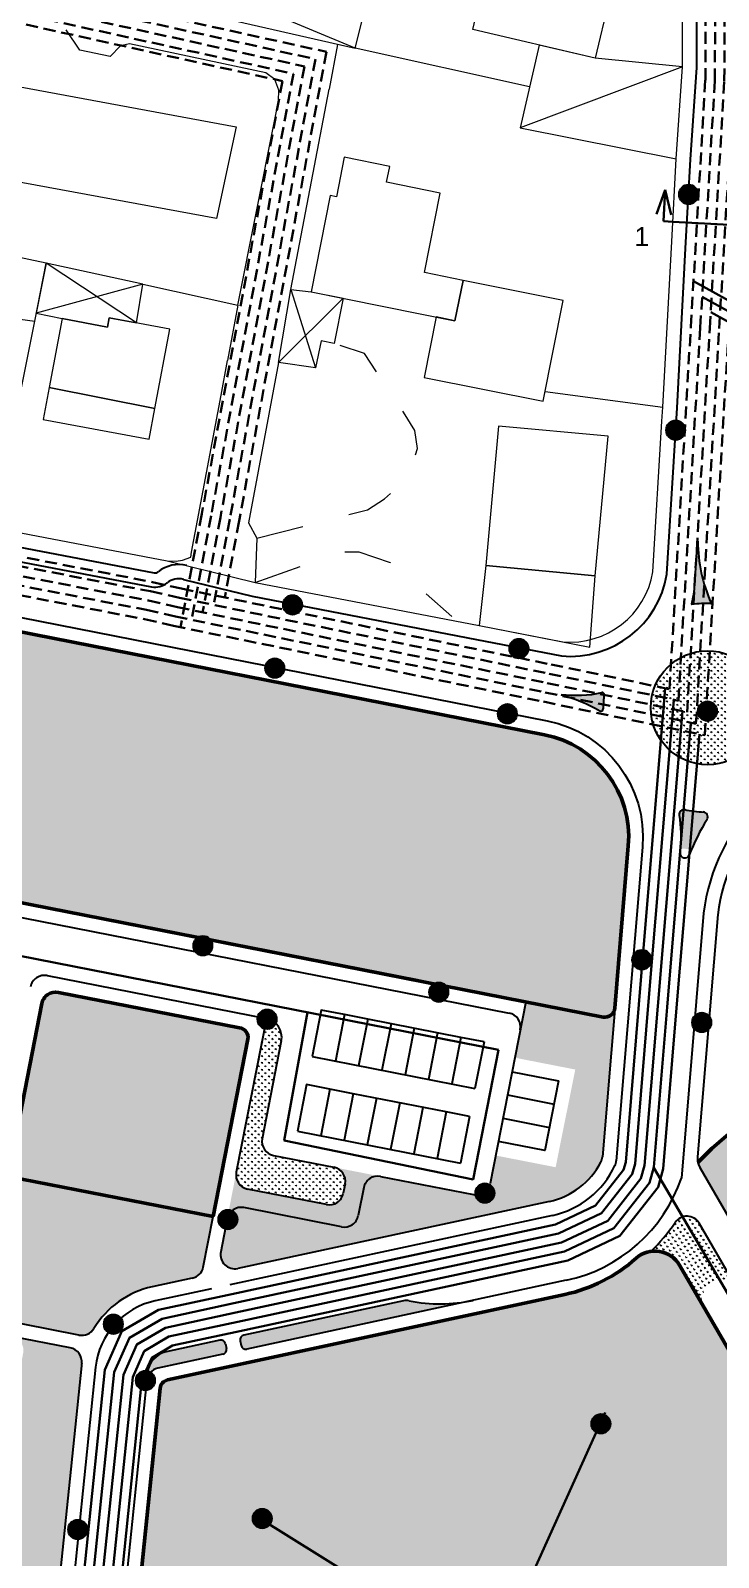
# Model space of a CAD drawing. Header units: millimetres. Extents: x 366 to 1555, y 702 to 1543.
# Drawn here: x 968.1 to 1040.7, y 910.6 to 1071.5 of the extents above; entities that cross this region are included whole.
import ezdxf

# ---------------------------------------------------------------- set-up
doc = ezdxf.new("R2010")
doc.units = ezdxf.units.MM
doc.linetypes.add('TRATTEGGIATA', pattern=[19.05, 12.7, -6.35])
for name, color, linetype, lineweight in [('1_BASE', 7, 'Continuous', 0), ('1_CARTIGLIO', 7, 'Continuous', 9), ('4_CONSERVARE', 1, 'Continuous', 0), ('4L - Lotti', 7, 'Continuous', 50), ('6_ACQUEDOTTO', 152, 'Continuous', 30), ('6_FOGNATURA', 1, 'Continuous', 30), ('6_GAS', 210, 'Continuous', 30), ('6_ILLUMINAZIONE', 2, 'Continuous', 30), ('6_LOTTO RETINO', 254, 'Continuous', 30), ('6_RETE ELETTRICA', 2, 'Continuous', 30), ('6_TELEFONO', 94, 'Continuous', 30)]:
    doc.layers.add(name, color=color, linetype=linetype, lineweight=lineweight)
for name, color, linetype in [('4_zona 30', 252, 'Continuous'), ('4L - Parcheggi', 4, 'Continuous'), ('4L - Parco', 3, 'Continuous'), ('4L - Strade', 10, 'Continuous'), ('4L_VIALETTI PEDONALI', 253, 'Continuous')]:
    doc.layers.add(name, color=color, linetype=linetype)
doc.styles.get("Standard").update_dxf_attribs({"font": 'arial.ttf'})
pattern_1 = [(90, (359.98, 494.63515), (-0.35921024, 0.35921024), [0.09525, -0.6231705]), (45, (359.98, 494.63515), (-0.35921024, 0.35921024), [0.09525, -0.41275]), (135, (359.98, 494.63515), (-0.35921024, -0.35921024), [0.09525, -0.41275])]

msp = doc.modelspace()

# ---------------------------------------------------------------- hatches: boundary and pattern name
at = {"layer": '4_zona 30', "transparency": 33554559}
h = msp.add_hatch(color=31, dxfattribs=at)
h.dxf.hatch_style = 1
h.paths.add_polyline_path([(1038.48195, 952.21021, 0.076318101), (1038.70347, 951.64506), (1045.04328, 940.72241, 0.288095037), (1046.92708, 939.73234), (1055.47432, 933.4056), (1056.69082, 922.91069, 0.288095037), (1056.61615, 920.78387), (1063.25251, 909.35028, 1.360796982)])
at = {"layer": '4L - Parco', "transparency": 33554483}
h = msp.add_hatch(dxfattribs=at)
h.set_pattern_fill('GRASS', color=256, scale=0.02)
h.set_pattern_definition([(90, (-1506.0879, -1456.3184), (-0.359210245, 0.359210245), [0.09525, -0.62317049]), (45, (-1506.0879, -1456.3184), (-0.359210245, 0.359210245), [0.09525, -0.41275]), (135, (-1506.0879, -1456.3184), (-0.359210245, -0.359210245), [0.09525, -0.41275])])
h.paths.add_polyline_path([(1039.12973, 989.14492, -0.047653055), (1037.05523, 989.41484, 0.459550058), (1036.51984, 988.83089, -0.053760804), (1036.64063, 985.29497), (1037.81942, 985.24608, -0.037714769), (1039.4457, 988.37428, 0.493647753)])
h.paths.add_polyline_path([(1028.59191, 1001.51618, 0.518103835), (1028.35067, 1001.73659, -0.086501892), (1024.06169, 1001.55137, 0.940372923), (1024.05412, 1001.51217, -0.071554074), (1028.12773, 999.81307, 0.585469187), (1028.50583, 1000.03021, -0.033867431)])
h.paths.add_polyline_path([(1038.46771, 1017.69557, 0.965790346), (1038.42775, 1017.69662), (1038.15153, 1013.18326, -0.043454688), (1037.83178, 1011.03832, 0.532199164), (1037.85424, 1011.0139, -0.045725508), (1039.85843, 1011.13284, 0.552602655), (1039.87737, 1011.16092, -0.102348316)])
h = msp.add_hatch(dxfattribs=at)
h.set_pattern_fill('GRASS', color=256, scale=0.02)
h.paths.add_polyline_path([(1033.50529, 1000.13851, 1), (1045.50529, 1000.13851, 1)])
h = msp.add_hatch(dxfattribs=at)
h.set_pattern_fill('GRASS', color=256, scale=0.02)
h.set_pattern_definition(pattern_1)
h.paths.add_polyline_path([(1025.54948, 962.01767), (1023.48438, 951.72365), (1017.10746, 952.97125), (1016.59458, 950.07337, -0.424935195), (1014.82471, 948.83578), (1005.01227, 950.75757, 0.414257816), (1003.25189, 949.57362), (1002.67542, 946.62787, -0.41434868), (1000.91458, 945.444), (990.61233, 947.46505, 0.41434868), (988.8515, 946.28118), (988.17183, 942.80808, 0.538470839), (989.95915, 941.0535), (1022.82166, 948.11784, 0.223829669), (1028.24274, 952.25735, 0.099082284), (1028.40585, 952.82302), (1029.71296, 968.47154, -0.446924705), (1028.4955, 967.55178), (1020.33223, 969.15214), (1019.17902, 963.264)])
h = msp.add_hatch(dxfattribs=at)
h.set_pattern_fill('GRASS', color=256, scale=0.02)
h.set_pattern_definition(pattern_1)
h.paths.add_polyline_path([(999.3361, 947.79178, 0.41434868), (1001.09693, 948.97565), (1001.28927, 949.95847, 0.41416931), (1000.10549, 951.71858), (993.72624, 952.96797, -0.41416931), (992.54246, 954.72809), (994.55932, 965.03414, 0.414213562), (992.98065, 967.38102), (989.81176, 951.18811, 0.414078458), (990.99508, 949.42808)])
h = msp.add_hatch(dxfattribs=at)
h.set_pattern_fill('GRASS', color=256, scale=0.02)
h.set_pattern_definition(pattern_1)
h.paths.add_polyline_path([(965.7446, 950.75656), (965.74459, 950.75653), (963.16187, 937.53673, 0.414116076), (964.34593, 935.77704), (973.22887, 934.03853, 0.315104428), (974.80118, 934.73549, -0.206880076), (980.93794, 939.11424), (985.17242, 940.02452, 0.299992141), (986.32925, 941.20294), (987.37065, 946.52443)])
h = msp.add_hatch(dxfattribs=at)
h.set_pattern_fill('GRASS', color=256, scale=0.02, angle=169)
h.set_pattern_definition([(259, (359.98, 494.63515), (0.28407, -0.42115109), [0.09525, -0.6231705]), (214, (359.98, 494.63515), (0.28407, -0.4211511), [0.09525, -0.41275]), (304, (359.98, 494.63515), (0.4211511, 0.28407), [0.09525, -0.41275])])
h.paths.add_polyline_path([(1038.62027, 945.81225, 0.554047833), (1036.07815, 945.89617, -0.055512887), (1033.50258, 942.85579, -0.309075), (1036.55783, 941.39735), (1038.98918, 937.20844, -0.779745918), (1042.44867, 939.21642)])
h = msp.add_hatch(dxfattribs=at)
h.set_pattern_fill('GRASS', color=256, scale=0.02)
h.set_pattern_definition(pattern_1)
h.paths.add_polyline_path([(1036.55783, 941.39735, 0.474752843), (1031.96687, 942.1307, -0.129809224), (1024.45471, 938.31554), (982.57099, 929.31194, 0.324919696), (981.7864, 928.43651), (976.43741, 876.39075, 0.324919696), (977.02754, 875.37403), (998.05021, 866.07213), (1016.7954, 899.50138), (1062.4891, 895.87979, 0.098934433), (1061.79334, 897.91987)])
h.paths.add_polyline_path([(1061.13232, 891.48811, 0.218947047), (1062.4891, 895.87979), (1016.7954, 899.50138), (998.05021, 866.07213), (1026.2448, 853.59687, 0.324919696), (1027.39412, 853.84394)])
h = msp.add_hatch(dxfattribs=at)
h.set_pattern_fill('GRASS', color=256, scale=0.02)
h.set_pattern_definition(pattern_1)
h.paths.add_polyline_path([(982.4091, 932.27058, 0.324919696), (980.44761, 930.08201), (980.36065, 929.23582, -0.324919696), (981.53754, 930.54896), (988.3981, 932.02375, 0.413326399), (988.78216, 932.61618), (988.67856, 933.10534, 0.415101282), (988.08433, 933.49057)])
h.paths.add_polyline_path([(1014.7762, 937.69416, -0.103147962), (1008.04023, 937.65256, 0.103147962), (1007.42787, 937.64878), (990.6049, 934.03241, 0.413326399), (990.22084, 933.43997), (990.32444, 932.95082, 0.415101282), (990.91867, 932.56559)])
h = msp.add_hatch(dxfattribs=at)
h.set_pattern_fill('GRASS', color=256, scale=0.02)
h.set_pattern_definition(pattern_1)
h.paths.add_polyline_path([(959.34809, 891.31752, -0.391503995), (958.24717, 890.50913), (967.50599, 888.67113, 0.441886961), (969.2902, 889.98907), (973.48429, 930.79766, -0.006100098), (973.5108, 931.02794, 0.394880544), (972.31095, 932.68972), (966.15786, 933.89396, -0.414251211), (967.34179, 932.1336)])
at = {"layer": '4L_VIALETTI PEDONALI', "transparency": 33554508}
h = msp.add_hatch(color=256, dxfattribs=at)
h.dxf.hatch_style = 1
h.paths.add_polyline_path([(1003.25189, 949.57362, -0.414257816), (1005.01227, 950.75757), (1000.10549, 951.71858, -0.41416931), (1001.28927, 949.95847), (1001.09693, 948.97565, -0.41434868), (999.3361, 947.79178), (990.99508, 949.42808, -0.414078458), (989.81176, 951.18811), (988.8515, 946.28118, -0.41434868), (990.61233, 947.46505), (1000.91458, 945.444, 0.41434868), (1002.67542, 946.62787)])
at = {"layer": '6_ILLUMINAZIONE', "transparency": 33554687}
h = msp.add_hatch(color=256, dxfattribs=at)
h.dxf.hatch_style = 1
h.paths.add_polyline_path([(1038.50185, 1054.22934, 1), (1036.50185, 1054.22934, 1)])
h = msp.add_hatch(color=256, dxfattribs=at)
h.dxf.hatch_style = 1
h.paths.add_polyline_path([(1037.13742, 1029.38409, 1), (1035.13742, 1029.38409, 1)])
h = msp.add_hatch(color=256, dxfattribs=at)
h.dxf.hatch_style = 1
h.paths.add_polyline_path([(996.74862, 1010.9761, 1), (994.74862, 1010.9761, 1)])
h = msp.add_hatch(color=256, dxfattribs=at)
h.dxf.hatch_style = 1
h.paths.add_polyline_path([(1020.61136, 1006.37113, 1), (1018.61136, 1006.37113, 1)])
h = msp.add_hatch(color=256, dxfattribs=at)
h.dxf.hatch_style = 1
h.paths.add_polyline_path([(994.87197, 1004.31092, 1), (992.87197, 1004.31092, 1)])
h = msp.add_hatch(color=256, dxfattribs=at)
h.dxf.hatch_style = 1
h.paths.add_polyline_path([(1040.48063, 999.78019, 1), (1038.48063, 999.78019, 1)])
h = msp.add_hatch(color=256, dxfattribs=at)
h.dxf.hatch_style = 1
h.paths.add_polyline_path([(1019.39193, 999.50533, 1), (1017.39193, 999.50533, 1)])
h = msp.add_hatch(color=256, dxfattribs=at)
h.dxf.hatch_style = 1
h.paths.add_polyline_path([(987.28357, 975.06333, 1), (985.28357, 975.06333, 1)])
h = msp.add_hatch(color=256, dxfattribs=at)
h.dxf.hatch_style = 1
h.paths.add_polyline_path([(1033.56793, 973.58888, 1), (1031.56793, 973.58888, 1)])
h = msp.add_hatch(color=256, dxfattribs=at)
h.dxf.hatch_style = 1
h.paths.add_polyline_path([(1012.15899, 970.16807, 1), (1010.15899, 970.16807, 1)])
h = msp.add_hatch(color=256, dxfattribs=at)
h.dxf.hatch_style = 1
h.paths.add_polyline_path([(994.05513, 967.31328, 1), (992.05513, 967.31328, 1)])
h = msp.add_hatch(color=256, dxfattribs=at)
h.dxf.hatch_style = 1
h.paths.add_polyline_path([(1039.88328, 966.97612, 1), (1037.88328, 966.97612, 1)])
h = msp.add_hatch(color=256, dxfattribs=at)
h.dxf.hatch_style = 1
h.paths.add_polyline_path([(1017.02386, 948.99546, 1), (1015.02386, 948.99546, 1)])
h = msp.add_hatch(color=256, dxfattribs=at)
h.dxf.hatch_style = 1
h.paths.add_polyline_path([(989.92532, 946.21358, 1), (987.92532, 946.21358, 1)])
h = msp.add_hatch(color=256, dxfattribs=at)
h.dxf.hatch_style = 1
h.paths.add_polyline_path([(977.85077, 935.18339, 1), (975.85077, 935.18339, 1)])
h = msp.add_hatch(color=256, dxfattribs=at)
h.dxf.hatch_style = 1
h.paths.add_polyline_path([(981.22733, 929.25444, 1), (979.22733, 929.25444, 1)])
h = msp.add_hatch(color=256, dxfattribs=at)
h.dxf.hatch_style = 1
h.paths.add_polyline_path([(1029.25645, 924.69053, 1), (1027.25645, 924.69053, 1)])
h = msp.add_hatch(color=256, dxfattribs=at)
h.dxf.hatch_style = 1
h.paths.add_polyline_path([(993.54485, 914.70736, 1), (991.54485, 914.70736, 1)])
h = msp.add_hatch(color=256, dxfattribs=at)
h.dxf.hatch_style = 1
h.paths.add_polyline_path([(974.0908, 913.54327, 1), (972.0908, 913.54327, 1)])
at = {"layer": '6_LOTTO RETINO', "transparency": 33554559}
h = msp.add_hatch(color=256, dxfattribs=at)
h.dxf.hatch_style = 1
h.paths.add_polyline_path([(973.825, 978.26963), (959.48848, 981.08022), (964.58631, 1007.08364, -0.414206587), (966.34683, 1008.26705), (1013.5577, 999.01279), (1022.30194, 997.29723, -0.382291035), (1031.14661, 985.58587), (1029.71294, 968.47129, -0.446850131), (1028.4955, 967.55178)])
h = msp.add_hatch(color=256, dxfattribs=at)
h.dxf.hatch_style = 1
h.paths.add_polyline_path([(991.02955, 965.22129, 0.436661965), (990.16512, 966.40648), (971.06202, 970.14755, 0.414345645), (969.30157, 968.96313), (965.7446, 950.75656), (987.37065, 946.52443)])

# ---------------------------------------------------------------- linework, layer by layer
at = {"layer": '1_BASE'}
for p, q in [((973.31439, 1069.41222), (971.86939, 1071.57322)), ((978.54939, 1070.10022), (977.61939, 1069.88122)), ((992.91639, 1067.03022), (978.54939, 1070.10022)), ((977.61939, 1069.88122), (976.50239, 1068.76422)), ((1020.72839, 1065.56522, 213.499), (1002.34639, 1069.62322, 213.499)), ((993.86139, 1066.35022), (992.91639, 1067.03022)), ((994.31439, 1065.21722), (993.86139, 1066.35022)), ((994.26039, 1064.10022), (994.31439, 1065.21722)), ((993.83039, 1061.92822), (994.26039, 1064.10022)), ((989.98639, 1042.56122), (993.83039, 1061.92822)), ((979.97139, 1044.76022), (989.98639, 1042.56122)), ((964.20539, 1019.11522), (968.55739, 1040.86522)), ((1003.32239, 1037.45922), (1000.76839, 1038.31522)), ((988.20539, 1033.06922), (988.89339, 1036.72922)), ((994.26039, 1036.52622), (991.08839, 1019.63922)), ((1004.59639, 1035.54122), (1003.32239, 1037.45922)), ((985.72839, 1019.86522), (988.20539, 1033.06922)), ((1022.37739, 1033.47122, 212.392), (1034.78339, 1031.81522, 212.392)), ((1007.42439, 1031.29522), (1007.36939, 1031.37722)), ((1008.63539, 1029.34622), (1007.42439, 1031.29522)), ((1008.92439, 1027.45922), (1008.63539, 1029.34622)), ((1008.70539, 1026.79922), (1008.92439, 1027.45922)), ((1003.64339, 1020.99022), (1005.43239, 1022.16622)), ((1005.43239, 1022.16622), (1006.06439, 1022.70522)), ((1001.67439, 1020.48722), (1003.64339, 1020.99022)), ((985.10339, 1016.52222), (985.72839, 1019.86522)), ((991.08839, 1019.63922), (991.98639, 1018.01022)), ((991.98639, 1018.01022), (996.83039, 1019.24822)), ((982.53339, 1015.63122), (983.48639, 1015.60022)), ((983.48639, 1015.60022), (984.15839, 1015.69422)), ((984.15839, 1015.69422), (985.00239, 1015.99422)), ((985.00239, 1015.99422), (985.10339, 1016.52222)), ((1001.26039, 1016.58422), (1002.73639, 1016.55722)), ((1002.73639, 1016.55722), (1006.02539, 1015.45922)), ((1006.02539, 1015.45922), (1006.07239, 1015.42022)), ((991.81439, 1013.35022), (996.53339, 1015.01022)), ((1009.83039, 1012.12722), (1012.52539, 1009.76422))]:
    msp.add_line(p, q, dxfattribs=at)
for points in [[(1014.75239, 1071.60822), (1016.25239, 1078.08022), (1017.77539, 1077.72922), (1018.44739, 1080.67022), (1026.86139, 1078.73322), (1026.07239, 1075.31522), (1029.08039, 1074.61522), (1027.66639, 1068.58022), (1014.75239, 1071.60822)], [(983.52539, 1077.49822), (982.72139, 1074.11222), (1002.34639, 1069.62722), (1003.11939, 1072.70522), (983.52539, 1077.49822)], [(1002.34639, 1069.62722), (983.52539, 1077.49822)], [(1000.47839, 1070.01822), (999.60339, 1065.33422)], [(1019.73639, 1061.24422), (1036.20539, 1057.99022), (1036.86139, 1067.65822), (1027.66639, 1068.58022), (1021.74439, 1069.96322), (1019.73639, 1061.24422)], [(976.50239, 1068.76422), (973.31439, 1069.41222)], [(1036.86139, 1067.65822), (1019.73639, 1061.24422)], [(995.57239, 1044.22522), (999.60339, 1065.33422)], [(997.72139, 1043.95522), (1012.86939, 1040.91622), (1013.72839, 1045.17022), (1009.65839, 1045.99422), (1011.32239, 1054.37322), (1005.65039, 1055.50622), (1005.98639, 1057.18222), (1001.18939, 1058.13522), (1000.36139, 1053.97922), (999.72139, 1054.10822), (997.72139, 1043.95522)], [(963.88539, 1041.51822), (968.55739, 1040.86522), (969.77539, 1046.97122), (964.96339, 1048.01022), (963.88539, 1041.51822)], [(969.77539, 1046.97122), (968.72139, 1041.70522), (971.45539, 1041.14722), (976.22139, 1040.24022), (976.40039, 1041.22122), (979.29939, 1040.68222), (979.97139, 1044.76022), (973.49439, 1046.18622), (969.77539, 1046.97122)], [(979.29939, 1040.68222), (969.77539, 1046.97122)], [(979.97139, 1044.76022), (968.72139, 1041.70522)], [(1001.06439, 1043.28322), (1000.13539, 1038.52622), (998.75239, 1038.79522), (998.17439, 1035.94022), (994.26039, 1036.52622), (995.57239, 1044.22522), (997.72139, 1043.95522), (1001.06439, 1043.28322)], [(995.57239, 1044.22522), (998.17439, 1035.94022)], [(1010.88539, 1041.31522), (1009.61939, 1034.94822), (1022.17439, 1032.44822), (1024.28339, 1043.03322), (1013.72139, 1045.17022), (1012.86939, 1040.91622), (1010.88539, 1041.31522)], [(994.26039, 1036.52622), (1001.06439, 1043.28322)], [(982.80739, 1040.02622), (976.40839, 1041.22522), (976.22839, 1040.24422), (971.45539, 1041.14722), (970.08839, 1033.86522), (981.23639, 1031.68622), (982.80739, 1040.02622)], [(989.98639, 1042.56122), (988.89339, 1036.72922)], [(980.62739, 1028.42422), (981.23639, 1031.68622), (970.08839, 1033.86522), (969.44739, 1030.52622), (980.62739, 1028.42422)], [(1016.11139, 1015.12722), (1027.65839, 1014.04922), (1029.03339, 1028.74422), (1017.47139, 1029.81922), (1016.11139, 1015.12722)], [(991.98639, 1018.01022), (991.81439, 1013.35022)], [(1016.11139, 1015.12322), (1015.42439, 1008.79122), (1027.10339, 1006.53322), (1027.65839, 1014.04922), (1016.11139, 1015.12322)]]:
    msp.add_lwpolyline(points, dxfattribs=at)
msp.add_lwpolyline([(949.90153, 1068.70771), (989.80057, 1061.36364), (987.71686, 1051.67467), (947.81782, 1059.01874)], close=True, dxfattribs=at)
at = {"layer": '4_CONSERVARE'}
for points in [[(1033.72889, 1014.46085), (1034.68939, 1030.32622), (1034.78339, 1031.81522), (1035.72839, 1049.27222), (1036.20539, 1057.99022), (1036.86139, 1067.65822), (1036.85679, 1073.27875)], [(795.86939, 1051.86522), (823.34639, 1046.82622), (829.01039, 1045.70122), (842.99439, 1043.10022), (850.51839, 1041.61222), (864.72839, 1038.85822), (875.72139, 1036.72922), (881.68939, 1035.61522), (882.94739, 1035.33022), (904.78339, 1031.10022), (909.65839, 1030.15522), (910.55739, 1029.31922), (925.07239, 1026.55722), (932.29939, 1025.18222), (955.47839, 1020.77622), (961.54939, 1019.61922), (982.53339, 1015.63122), (991.81439, 1013.35022), (1015.42439, 1008.79122), (1024.22493, 1007.08974)]]:
    msp.add_lwpolyline(points, dxfattribs=at)
msp.add_arc((1025.0161, 1015.88219), 8.82797, 264.8582089, 350.7348514, dxfattribs=at)
at = {"layer": '4_zona 30', "color": 7, "lineweight": 30}
for p, q in [((1035.02469, 1054.71489), (1034.10826, 1052.14899)), ((1034.8436, 1051.40516), (1035.02469, 1054.71489)), ((1035.02469, 1054.71489), (1035.65571, 1052.06432))]:
    msp.add_line(p, q, dxfattribs=at)
for points in [[(1034.8436, 1051.40516), (1035.8421, 1051.35053)], [(1035.8421, 1051.35053), (1045.82716, 1050.8042)]]:
    msp.add_lwpolyline(points, dxfattribs=at)
at = {"layer": '4L - Lotti'}
for p, q in [((1013.5577, 999.01279), (966.34683, 1008.26705)), ((959.48848, 981.08022), (1008.8691, 971.39942)), ((973.825, 978.26963), (1028.4955, 967.55178)), ((965.74459, 950.75653), (969.30157, 968.96313)), ((971.06202, 970.14755), (990.16587, 966.40633)), ((991.02955, 965.22129), (987.37065, 946.52443))]:
    msp.add_line(p, q, dxfattribs=at)
at = {"layer": '4L - Lotti', "ltscale": 0.5}
msp.add_line((965.7446, 950.75656), (987.37065, 946.52443), dxfattribs=at)
at = {"layer": '4L - Lotti'}
for points in [[(1013.55761, 999.01232), (1022.30083, 997.29804, -0.382329173), (1031.14601, 985.5857), (1029.71293, 968.4712)], [(1063.25251, 909.35028, 1.360796982), (1038.48195, 952.21021)]]:
    msp.add_lwpolyline(points, format="xyb", dxfattribs=at)
for points in [[(1061.79334, 897.91987), (1036.55783, 941.39735)], [(1024.45471, 938.31554), (982.57099, 929.31194)], [(981.7864, 928.43651), (976.43741, 876.39075)]]:
    msp.add_lwpolyline(points, dxfattribs=at)
for centre, radius, start, end in [((970.77374, 968.67552), 1.5, 78.9196569, 168.9454938), ((1028.6925, 968.55665), 1.024, 258.9081435, 355.2135246), ((1033.96321, 939.89137), 3, 30.1320484, 131.7166998), ((1020.98698, 954.44703), 16.5, 282.1320484, 311.7166998), ((982.78116, 928.33428), 1, 102.1320484, 174.1320484)]:
    msp.add_arc(centre, radius, start, end, dxfattribs=at)
at = {"layer": '4L - Lotti', "ltscale": 0.5}
msp.add_arc((990.04817, 965.41334), 1, 348.9272397, 83.2428435, dxfattribs=at)
at = {"layer": '4L - Parcheggi'}
for p, q in [((1001.21799, 967.80279), (1000.25698, 962.89601)), ((1003.67137, 967.32229), (1002.71037, 962.41551)), ((1006.12476, 966.84179), (1005.16376, 961.93501)), ((1008.57815, 966.36128), (1007.61714, 961.4545)), ((1011.03154, 965.88078), (1010.07053, 960.974)), ((1013.48493, 965.40027), (1012.52392, 960.4935)), ((1015.93832, 964.91977), (1014.97731, 960.01299)), ((997.80359, 963.37652), (1014.97731, 960.01299)), ((1005.27869, 962.51568), (1005.27767, 962.51048)), ((1007.61839, 961.46084), (1007.61714, 961.4545)), ((1010.072, 960.98147), (1010.07053, 960.974)), ((1018.89072, 961.79197), (1023.7975, 960.83096)), ((1023.7889, 960.83265), (1023.7975, 960.83096)), ((999.67928, 959.95404), (998.71827, 955.04727)), ((1002.13267, 959.47354), (1001.17166, 954.56676)), ((1004.58606, 958.99304), (1003.62505, 954.08626)), ((1012.52561, 960.5021), (1012.52392, 960.4935)), ((1014.97922, 960.02273), (1014.97731, 960.01299)), ((1018.41022, 959.33858), (1023.31699, 958.37757)), ((1007.03945, 958.51253), (1006.07844, 953.60576)), ((1009.49284, 958.03203), (1008.53183, 953.12525)), ((1011.94622, 957.55153), (1010.98522, 952.64475)), ((1023.30952, 958.37904), (1023.31699, 958.37757)), ((1014.39961, 957.07102), (1013.43861, 952.16424)), ((1017.92971, 956.88519), (1022.83649, 955.92419)), ((1022.83015, 955.92543), (1022.83649, 955.92419)), ((996.26488, 955.52777), (1013.43861, 952.16424)), ((1003.73998, 954.66693), (1003.73896, 954.66173)), ((1006.07968, 953.61209), (1006.07844, 953.60576)), ((1008.53329, 953.13272), (1008.53183, 953.12525)), ((1010.9869, 952.65335), (1010.98522, 952.64475)), ((1021.77531, 953.58573), (1021.78052, 953.58471)), ((1013.44051, 952.17398), (1013.43861, 952.16424))]:
    msp.add_line(p, q, dxfattribs=at)
for points in [[(1015.93832, 964.91977), (1013.48493, 965.40027), (1003.67137, 967.32229), (1001.21799, 967.80279), (998.76423, 968.28298), (997.80359, 963.37652)], [(1023.7889, 960.83265), (1022.35384, 953.47122), (1017.44921, 954.4318)], [(1014.39961, 957.07102), (1011.94622, 957.55153), (1002.13267, 959.47354), (999.67928, 959.95404), (997.22552, 960.43423), (996.26488, 955.52777)]]:
    msp.add_lwpolyline(points, dxfattribs=at)
at = {"layer": '4L - Strade'}
for p, q in [((965.56475, 978.36045), (1018.57222, 967.96862)), ((1039.08427, 978.50879), (1036.74859, 950.58826)), ((1040.57665, 978.35513), (1038.44017, 952.81577)), ((969.87831, 971.91011), (992.98131, 967.38089)), ((1020.33223, 969.15214), (1016.58505, 950.01951)), ((992.98065, 967.38102), (989.81176, 951.18811)), ((994.55932, 965.03414), (992.54246, 954.72809)), ((993.72624, 952.96797), (1000.10549, 951.71858)), ((1005.01227, 950.75757), (1014.82471, 948.83578)), ((986.32925, 941.20294), (987.37065, 946.52443)), ((988.8515, 946.28118), (988.17183, 942.80808)), ((973.22887, 934.03853), (964.34593, 935.77704)), ((972.31095, 932.68972), (966.15786, 933.89396)), ((990.22084, 933.43997), (990.32444, 932.95082)), ((988.67856, 933.10534), (988.78216, 932.61618))]:
    msp.add_line(p, q, dxfattribs=at)
for points in [[(1035.20932, 1014.21935), (1036.28083, 1031.72743), (1037.22619, 1049.19114), (1037.70261, 1057.89847), (1038.36143, 1067.60801), (1038.35254, 1078.46208)], [(1035.20932, 1014.21935), (1036.28083, 1031.72743), (1037.22619, 1049.19114), (1037.70261, 1057.89847), (1038.36143, 1067.60801), (1038.35678, 1073.27997)], [(910.56139, 1027.79155), (924.79199, 1025.08367), (932.01903, 1023.70866), (955.19827, 1019.30261), (961.26857, 1018.14574), (981.17019, 1014.36345)], [(912.93228, 1025.81349), (924.51159, 1023.61011), (931.73867, 1022.23509), (954.91816, 1017.829), (960.98776, 1016.67226), (980.89012, 1012.88983)], [(984.23377, 1013.66868), (991.49299, 1011.88458), (1015.13999, 1007.31843), (1024.0905, 1005.59578)], [(979.21223, 1005.74639), (1013.91461, 998.94232)], [(1031.14661, 985.58587), (1028.40582, 952.82265)], [(1032.64139, 985.46083), (1029.87693, 952.41471)], [(1045.04328, 940.72241), (1038.70347, 951.64506)], [(1022.82166, 948.11784), (989.95915, 941.0535)], [(1023.13691, 946.65134), (989.14032, 939.34322)], [(1042.44867, 939.21642), (1038.62027, 945.81225)], [(985.17242, 940.02452), (980.93794, 939.11424)], [(1024.60806, 939.80768), (990.91867, 932.56559)], [(987.18498, 938.92288), (981.25319, 937.64775)], [(1007.42787, 937.64878), (990.6049, 934.03241)], [(988.08433, 933.49057), (982.4091, 932.27058)], [(988.3981, 932.02375), (981.53754, 930.54896)], [(973.48429, 930.79766), (969.2902, 889.98907)], [(974.97643, 930.64431), (970.78234, 889.83571)], [(980.44761, 930.08201), (974.87134, 875.82475), (971.64388, 856.90227)]]:
    msp.add_lwpolyline(points, dxfattribs=at)
for points in [[(1037.83178, 1011.03832, 0.043454688), (1038.15153, 1013.18326), (1038.42775, 1017.69662)], [(965.16272, 1010.02429), (1022.58899, 998.76951, -0.382329173), (1032.64139, 985.46083)], [(1024.05412, 1001.51217, -0.071554074), (1028.12773, 999.81307, -0.071554074)], [(1024.06169, 1001.55137, 0.086501892), (1028.35067, 1001.73659, 0.086501892)], [(1013.91415, 998.94112), (1022.3005, 997.29751, -0.382329173), (1031.14661, 985.58587)], [(1036.51984, 988.83089, -0.056315608), (1036.62747, 985.12738), (1036.60517, 984.86081)]]:
    msp.add_lwpolyline(points, format="xyb", dxfattribs=at)
msp.add_circle((1039.50529, 1000.13851), 6, dxfattribs=at)
for centre, radius, start, end in [((1038.44728, 1017.67924), 0.02614, 38.6290829, 138.3545314), ((1054.96712, 1017.83546), 16.5, 180.4857848, 203.8608982), ((983.75643, 1011.72648), 3.5, 76.1920369, 128.5518268), ((981.26354, 1014.85466), 0.5, 259.2392912, 308.5518268), ((983.75643, 1011.72648), 2, 76.1920369, 128.5518268), ((1025.0161, 1015.88219), 10.32797, 264.8582089, 350.7348514), ((981.26354, 1014.85466), 2, 259.2392912, 308.5518268), ((1037.85123, 1011.03367), 0.02, 166.5450102, 278.632493), ((1039.50529, 1000.13851), 11, 88.1602729, 98.632493), ((1039.85908, 1011.15283), 0.02, 268.1602729, 23.8608982), ((1028.39348, 1001.54123), 0.2, 352.8052174, 102.3606059), ((1039.50529, 1000.13851), 11, 172.8052174, 180.5640952), ((1028.25584, 1000.02775), 0.25, 239.173462, 0.5640952), ((1059.33895, 976.04532), 20.40394, 134.1717941, 173.065469), ((1059.33895, 976.04532), 18.90394, 134.6812766, 173.065469), ((1037.03812, 988.89312), 0.522, 77.3388737, 186.8462207), ((1039.50529, 1000.13851), 11, 257.1303753, 268.0433956), ((1039.50529, 1000.13851), 11, 257.1303753, 268.0433956), ((1059.33895, 976.04532), 23.40394, 148.211186, 158.466531), ((1038.99254, 988.63857), 0.52461, 329.748214, 85.0400193), ((1037.10343, 984.81913), 0.5, 175.2180877, 338.466531), ((969.58974, 970.43812), 1.5, 78.9081435, 168.9454938), ((992.59655, 965.41825), 2, 348.9273729, 78.9273729), ((1018.28365, 966.49664), 1.5, 348.9187162, 78.9081435), ((994.01454, 954.44001), 1.5, 168.9273729, 258.9187162), ((1026.91104, 952.94769), 1.5, 332.5982228, 355.2180877), ((1040.43321, 952.64905), 2, 175.2180877, 210.1320484), ((1021.14033, 955.93917), 8, 282.1320484, 332.5982228), ((1021.14033, 955.93917), 9.5, 282.1320484, 334.8539529), ((1028.38215, 952.53975), 1.5, 334.8539529, 355.2180877), ((1015.11301, 950.30781), 1.5, 258.9187162, 348.9187162), ((1021.14033, 955.93917), 16.5, 282.1320484, 341.0769775), ((1037.32296, 945.05925), 1.5, 30.1320484, 146.0862476), ((1021.14033, 955.93917), 18, 313.376676, 326.0862476), ((989.6439, 942.52), 1.5, 168.9273729, 282.1320484), ((984.85718, 941.49101), 1.5, 282.1320484, 348.9273729), ((982.93451, 929.82642), 9.5, 102.1320484, 148.8859041), ((982.93451, 929.82642), 8, 102.1320484, 174.1320484), ((1007.74312, 936.18228), 1.5, 78.5755841, 102.1320484), ((1011.30847, 953.82565), 16.5, 258.5755841, 282.1320484), ((973.51697, 935.5106), 1.5, 258.9264228, 328.8859041), ((988.18941, 933.00173), 0.5, 11.9584472, 102.1320484), ((990.70999, 933.54357), 0.5, 102.1320484, 191.9584472), ((972.02285, 931.21765), 1.5, 352.7340263, 78.9264228), ((982.93451, 929.82642), 2.5, 102.1320484, 174.1320484), ((988.29301, 932.51258), 0.5, 282.1320484, 11.9584472), ((990.81359, 933.05442), 0.5, 191.9584472, 282.1320484), ((982.93451, 929.82642), 9.5, 172.7340263, 174.1320484), ((981.85279, 929.08246), 1.5, 102.1320484, 174.1320484)]:
    msp.add_arc(centre, radius, start, end, dxfattribs=at)
at = {"layer": '4L_VIALETTI PEDONALI'}
for p, q in [((999.3361, 947.79178), (990.99508, 949.42808)), ((1001.28927, 949.95847), (1001.09693, 948.97565)), ((1003.25189, 949.57362), (1002.67542, 946.62787)), ((1000.91458, 945.444), (990.61233, 947.46505))]:
    msp.add_line(p, q, dxfattribs=at)
for centre, start, end in [((991.28384, 950.90003), 168.9273729, 258.9009425), ((999.81719, 950.24655), 348.9273729, 78.9187162), ((1004.72397, 949.28554), 78.9187162, 168.9273729), ((999.62486, 949.26373), 258.9009425, 348.9273729), ((990.32358, 945.9931), 78.9009425, 168.9273729), ((1001.20334, 946.91595), 258.9009425, 348.9273729)]:
    msp.add_arc(centre, 1.5, start, end, dxfattribs=at)
at = {"layer": '6_ACQUEDOTTO', "linetype": 'TRATTEGGIATA', "ltscale": 0.1}
for points in [[(1035.48821, 1002.09896), (1037.73414, 1040.2634), (1039.26483, 1066.27395), (1039.33317, 1078.2662), (1040.17431, 1088.7627), (1041.06901, 1101.84534), (1045.40501, 1126.18534), (1051.36345, 1156.99645)], [(803.14551, 1111.66616), (854.30576, 1101.6869), (860.74742, 1099.70239), (999.31787, 1069.2494), (990.10544, 1019.82314), (988.58982, 1011.75433)], [(791.93731, 1049.77206), (980.96659, 1013.3844), (984.03017, 1012.68963), (1022.99483, 1004.69699), (1035.48821, 1002.09896)]]:
    msp.add_lwpolyline(points, dxfattribs=at)
at = {"layer": '6_ACQUEDOTTO'}
for points in [[(1038.01799, 1045.08686), (1065.90077, 1029.69053), (1087.56107, 1017.73013), (1098.93638, 1011.44891), (1141.39869, 988.00204), (1146.21344, 985.34343), (1150.59049, 982.92651), (1156.71835, 979.54282), (1168.09866, 973.25883), (1174.44559, 969.75418), (1222.37399, 943.28904), (1234.4417, 936.62548), (1276.21162, 913.56095)], [(1035.04445, 1002.19124), (1032.25568, 968.85441), (1030.86603, 952.24256), (1030.6527, 951.44441), (1027.69257, 947.69981), (1023.46002, 945.69796), (989.35049, 938.36555), (981.6182, 936.70337), (977.76004, 934.46398), (975.955, 930.38452), (973.87415, 910.13777), (971.89469, 890.87759), (970.71165, 879.42791), (964.15254, 839.7428), (957.14455, 819.09495)]]:
    msp.add_lwpolyline(points, dxfattribs=at)
at = {"layer": '6_FOGNATURA', "linetype": 'TRATTEGGIATA', "ltscale": 0.1}
for points in [[(1036.41845, 1000.88412), (1038.73241, 1040.20465), (1040.26466, 1066.2417), (1040.33294, 1078.22335), (1041.17158, 1088.68864), (1042.06299, 1101.72318), (1046.38822, 1126.0027), (1052.34526, 1156.80659)], [(801.96874, 1110.87685), (854.06214, 1100.71557), (860.49246, 1098.73456), (998.15735, 1068.48058), (989.1225, 1020.00706), (987.42545, 1010.97235)], [(790.7825, 1048.976), (980.76144, 1012.40553), (983.81909, 1011.7121), (1022.79256, 1003.71766), (1036.41845, 1000.88412)]]:
    msp.add_lwpolyline(points, dxfattribs=at)
at = {"layer": '6_FOGNATURA'}
for points in [[(1038.92309, 1043.44476), (1065.41739, 1028.81512), (1087.07768, 1016.85473), (1098.453, 1010.5735), (1140.91531, 987.12663), (1145.73006, 984.46802), (1150.1071, 982.0511), (1156.23496, 978.66741), (1167.61527, 972.38342), (1173.96221, 968.87877), (1221.89061, 942.41364), (1233.95832, 935.75008), (1275.72823, 912.68554)], [(1035.94681, 1000.9822), (1033.2522, 968.77104), (1031.85512, 952.07042), (1031.5654, 950.98646), (1028.33183, 946.89595), (1023.78314, 944.74457), (989.56065, 937.38788), (981.98321, 935.75899), (978.54305, 933.76222), (976.93357, 930.12473), (974.86891, 910.03554), (972.88945, 890.77535), (971.70323, 879.29486), (965.1258, 839.49894), (958.09149, 818.77355)]]:
    msp.add_lwpolyline(points, dxfattribs=at)
at = {"layer": '6_GAS', "linetype": 'TRATTEGGIATA', "ltscale": 0.1}
for points in [[(1037.34868, 999.66928), (1039.73068, 1040.14591), (1041.26449, 1066.20946), (1041.33271, 1078.1805), (1042.16885, 1088.61459), (1043.05698, 1101.60102), (1047.37143, 1125.82007), (1053.32707, 1156.61672)], [(800.79197, 1110.08754), (853.81852, 1099.74425), (860.23749, 1097.76673), (996.99682, 1067.71176), (988.13956, 1020.19098), (986.26108, 1010.19037)], [(789.62768, 1048.17994), (980.55628, 1011.42666), (983.60801, 1010.73458), (1022.59029, 1002.73833), (1037.34868, 999.66928)]]:
    msp.add_lwpolyline(points, dxfattribs=at)
at = {"layer": '6_GAS'}
for points in [[(1039.82818, 1041.80266), (1064.934, 1027.93971), (1086.5943, 1015.97932), (1097.96961, 1009.69809), (1140.43193, 986.25122), (1145.24667, 983.59261), (1149.62372, 981.17569), (1155.75158, 977.792), (1167.13189, 971.50802), (1173.47882, 968.00336), (1221.40722, 941.53823), (1233.47494, 934.87467), (1275.24485, 911.81013)], [(1036.84916, 999.77316), (1034.24872, 968.68768), (1032.84421, 951.89828), (1032.47811, 950.52851), (1028.97109, 946.09209), (1024.10626, 943.79119), (989.77082, 936.41022), (982.34823, 934.81461), (979.32606, 933.06046), (977.91213, 929.86494), (975.86367, 909.9333), (973.88421, 890.67312), (972.69481, 879.16182), (966.09907, 839.25508), (959.03844, 818.45215)]]:
    msp.add_lwpolyline(points, dxfattribs=at)
at = {"layer": '6_ILLUMINAZIONE'}
msp.add_lwpolyline([(1033.81895, 951.67243), (1052.98727, 919.06773), (1064.32769, 899.52969), (1065.47454, 895.64317), (1063.23477, 889.33903), (1029.76918, 851.99902), (1027.99226, 849.40326), (1024.50948, 838.18486), (996.67865, 750.19092)], dxfattribs=at)
msp.add_lwpolyline([(1033.81895, 951.67243), (1052.98727, 919.06773), (1064.32769, 899.52969), (1065.47454, 895.64317), (1063.23477, 889.33903), (1029.76918, 851.99902), (1027.99226, 849.40326), (1024.50948, 838.18486), (996.67865, 750.19092)], dxfattribs=at)
for centre in [(1037.50185, 1054.22934), (1036.13742, 1029.38409), (995.74862, 1010.9761), (1019.61136, 1006.37113), (993.87197, 1004.31092), (1039.48063, 999.78019), (1018.39193, 999.50533), (986.28357, 975.06333), (1032.56793, 973.58888), (1011.15899, 970.16807), (993.05513, 967.31328), (1038.88328, 966.97612), (1016.02386, 948.99546), (988.92532, 946.21358), (976.85077, 935.18339), (980.22733, 929.25444), (1028.25645, 924.69053), (992.54485, 914.70736), (973.0908, 913.54327)]:
    msp.add_circle(centre, 1, dxfattribs=at)
at = {"layer": '6_RETE ELETTRICA'}
for q in [(1028.71506, 925.88545), (992.37784, 914.66349)]:
    msp.add_line((1016.7954, 899.50138), q, dxfattribs=at)
at = {"layer": '6_RETE ELETTRICA', "linetype": 'TRATTEGGIATA', "ltscale": 0.1}
for points in [[(1038.27892, 998.45444), (1040.72896, 1040.08716), (1042.26432, 1066.17721), (1042.33249, 1078.13765), (1043.16612, 1088.54053), (1044.05096, 1101.47885), (1048.35464, 1125.63743), (1054.30888, 1156.42685)], [(799.6152, 1109.29823), (853.5749, 1098.77292), (859.98253, 1096.7989), (995.8363, 1066.94294), (987.15662, 1020.3749), (985.0967, 1009.40839)], [(788.47287, 1047.38388), (980.35113, 1010.44779), (983.39694, 1009.75706), (1022.38802, 1001.759), (1038.27892, 998.45444)]]:
    msp.add_lwpolyline(points, dxfattribs=at)
at = {"layer": '6_RETE ELETTRICA'}
for points in [[(1037.75151, 998.56412), (1035.24524, 968.60432), (1033.8333, 951.72614), (1033.39081, 950.07056), (1029.61035, 945.28823), (1024.42937, 942.8378), (989.98099, 935.43255), (982.71324, 933.87023), (980.10907, 932.3587), (978.8907, 929.60514), (976.85843, 909.83107), (974.87897, 890.57088), (973.68638, 879.02877), (967.07233, 839.01123), (959.98538, 818.13076)], [(908.84856, 985.39734), (943.70918, 978.56225), (964.7961, 974.435), (1017.46333, 964.10987)], [(997.30594, 968.06162), (994.8687, 954.52523), (1014.78496, 950.44783), (1017.46333, 964.10987)]]:
    msp.add_lwpolyline(points, dxfattribs=at)
at = {"layer": '6_TELEFONO', "linetype": 'TRATTEGGIATA', "ltscale": 0.1}
for points in [[(787.32353, 1046.58676), (980.14598, 1009.46893), (983.18586, 1008.77953), (1022.18575, 1000.77967), (1039.20916, 997.2396), (1041.72723, 1040.02841), (1043.26416, 1066.14497), (1043.33226, 1078.0948), (1044.1634, 1088.46647), (1045.04494, 1101.35669), (1049.33785, 1125.4548), (1055.29069, 1156.23698)], [(798.43843, 1108.50893), (853.33128, 1097.8016), (859.72756, 1095.83107), (994.67578, 1066.17412), (986.17368, 1020.55882), (983.93233, 1008.62641)]]:
    msp.add_lwpolyline(points, dxfattribs=at)
at = {"layer": '6_TELEFONO'}
for points in [[(1038.65386, 997.35508), (1036.24176, 968.52095), (1034.8224, 951.55399), (1034.30351, 949.61261), (1030.24961, 944.48437), (1024.75249, 941.88442), (990.19115, 934.45489), (983.07825, 932.92585), (980.89207, 931.65693), (979.86927, 929.34535), (977.85319, 909.72883), (975.87373, 890.46864), (974.67796, 878.89573), (968.04559, 838.76737), (960.93232, 817.80936)], [(968.20245, 973.76787), (968.20233, 973.76723)]]:
    msp.add_lwpolyline(points, dxfattribs=at)

# ---------------------------------------------------------------- texts
at = {"layer": '1_CARTIGLIO', "ltscale": 100, "insert": (1032.56738, 1049.79463), "char_height": 2, "attachment_point": 5}
msp.add_mtext_dynamic_manual_height_columns('1', width=2.6446056, gutter_width=12.5, heights=[0.43885], dxfattribs=at)

doc.saveas('drawing.dxf')
